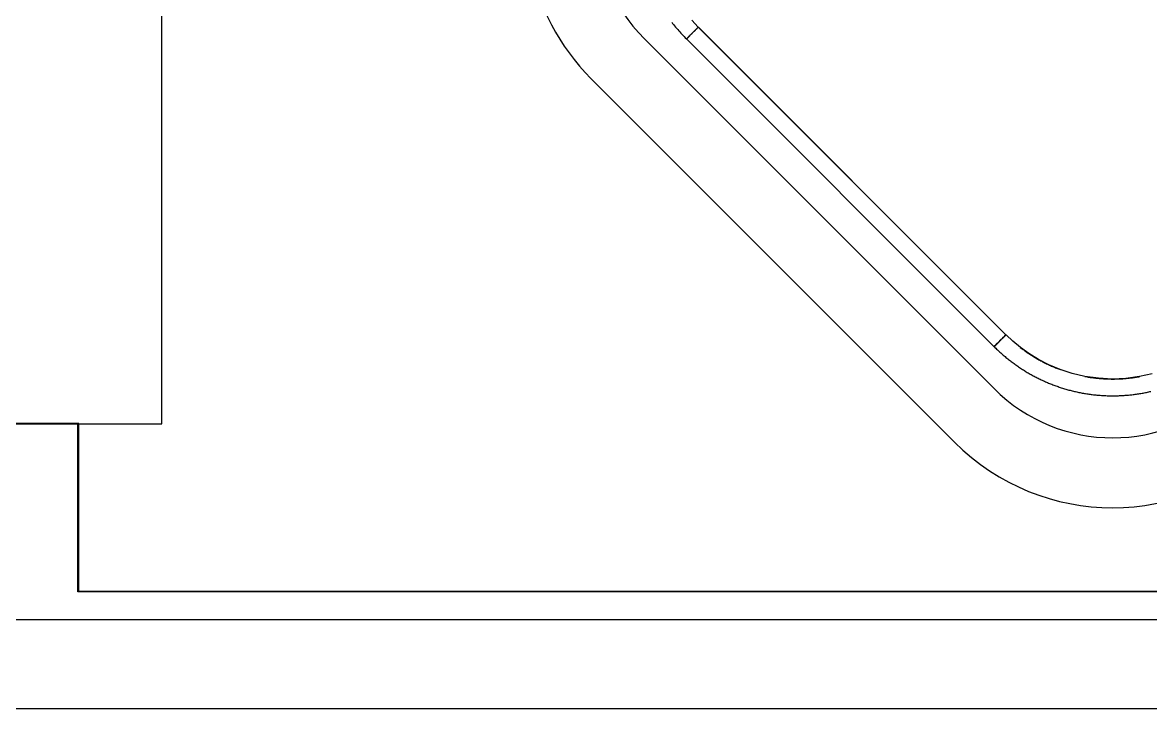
# Paper-space layout 'Sample Network Drawing - A1 Sheet' of a CAD drawing. Extents: x 49 to 806, y 22 to 564.
# Drawn here: x 388.603 to 390.62, y 233.215 to 234.441 of the extents above; entities that cross this region are included whole.
import ezdxf

# ---------------------------------------------------------------- set-up
doc = ezdxf.new("R2010")
doc.units = 0
doc.layers.add('N-EQPM-EXST', color=252, linetype='Continuous', lineweight=25)

psp = doc.layouts.new('Sample Network Drawing - A1 Sheet')

# ---------------------------------------------------------------- linework, layer by layer
at = {"layer": 'N-EQPM-EXST'}
for p, q in [((388.8522, 233.724, 2.6087), (388.8522, 235.724, 2.6087)), ((388.8522, 233.724, 2.6087), (388.8522, 235.724, 2.6087)), ((389.8113, 234.4331, 2.6087), (390.3613, 233.8831, 2.6087)), ((390.34, 233.7869, 2.6087), (389.715, 234.4119, 2.6087)), ((390.2693, 233.6912, 2.6087), (389.6193, 234.3412, 2.6087)), ((388.7022, 233.724, 2.6087), (388.1186, 233.724, 2.6087)), ((388.4522, 233.724, 2.6087), (388.8522, 233.724, 2.6087)), ((388.4522, 233.724, 2.6087), (388.8522, 233.724, 2.6087)), ((388.7022, 233.424, 2.6087), (388.7022, 233.724, 2.6087)), ((388.7022, 233.724, 2.6087), (388.7022, 233.724, 2.6087)), ((388.7022, 233.724, 2.6087), (388.7022, 233.424, 2.6087)), ((388.7022, 233.724, 2.6087), (388.8522, 233.724, 2.6087)), ((388.7022, 233.724, 2.6087), (388.7022, 233.424, 2.6087)), ((388.7022, 233.724, 2.6087), (388.8522, 233.724, 2.6087)), ((388.7022, 233.724, 2.6087), (388.7022, 233.724, 2.6087)), ((388.8522, 233.724, 2.6087), (388.8522, 233.724, 2.6087)), ((388.7022, 233.424, 2.6087), (388.7022, 233.424, 2.6087)), ((392.4022, 233.424, 2.6087), (388.7022, 233.424, 2.6087)), ((388.4522, 233.374, 2.6087), (392.6522, 233.374, 2.6087))]:
    psp.add_line(p, q, dxfattribs=at)
at = {"layer": 'N-EQPM-EXST', "elevation": 2.6087, "flags": 128}
for points in [[(386.7798, 233.2153), (394.4894, 233.2153), (394.4894, 233.2238), (394.4894, 233.2323), (394.4882, 233.2408), (394.4494, 233.4826), (394.4143, 233.7244), (392.8493, 233.7244), (392.7632, 234.4227), (392.7014, 235.1221), (392.6651, 235.8228), (392.6523, 236.5246), (392.6651, 237.2259), (392.7014, 237.9265), (392.7632, 238.626), (392.8493, 239.3242), (394.4143, 239.3242), (394.4494, 239.566), (394.4882, 239.8079), (394.4894, 239.8164), (394.4894, 239.8248), (394.4894, 239.8333), (386.7798, 239.8333)], [(392.3996, 235.7331), (392.3996, 235.6118), (392.3996, 235.49), (392.3996, 235.3682), (392.3996, 235.2464), (392.3996, 235.1251), (392.3996, 235.0033), (392.3996, 234.8815), (392.3996, 234.7603), (392.3996, 234.6384), (392.3996, 234.5172), (392.3996, 234.3954), (392.3996, 234.2742), (392.3996, 234.1523), (392.3996, 234.0311), (392.3996, 233.9099), (392.3996, 233.7887), (392.3996, 233.6669), (392.3996, 233.5456), (392.3996, 233.4244), (388.7036, 233.4244), (388.7036, 233.5747), (388.7036, 233.7244), (388.1211, 233.7244)], [(389.7637, 234.442), (389.7654, 234.4397), (389.7672, 234.4375), (389.769, 234.4352), (389.7708, 234.4331), (389.7726, 234.4308), (389.7745, 234.4287), (389.7764, 234.4265), (389.7782, 234.4244), (389.7802, 234.4223), (389.7821, 234.4202), (389.784, 234.4181), (389.786, 234.416), (389.788, 234.4139), (389.79, 234.4119), (389.79, 234.412), (389.7901, 234.412), (389.7901, 234.4121), (389.7902, 234.4122), (389.7903, 234.4123), (389.7905, 234.4124), (389.7906, 234.4125), (389.7908, 234.4127), (389.791, 234.4129), (389.7912, 234.4131), (389.7914, 234.4133), (389.7916, 234.4135), (389.7919, 234.4138), (389.7921, 234.4141), (389.7924, 234.4143), (389.7927, 234.4146), (389.7931, 234.415), (389.7934, 234.4153), (389.7937, 234.4157), (389.7941, 234.416), (389.7945, 234.4164), (389.7949, 234.4168), (389.7953, 234.4172), (389.7957, 234.4177), (389.7962, 234.4181), (389.7966, 234.4186), (389.7971, 234.4191), (389.7976, 234.4195), (389.7981, 234.42), (389.7986, 234.4205), (389.7991, 234.4211), (389.7997, 234.4216), (389.8002, 234.4221), (389.8008, 234.4227), (389.8013, 234.4233), (389.8019, 234.4238), (389.8025, 234.4244), (389.8031, 234.425), (389.8037, 234.4256), (389.8043, 234.4262), (389.8049, 234.4268), (389.8055, 234.4274), (389.8061, 234.428), (389.8067, 234.4287), (389.8074, 234.4293), (389.808, 234.4299), (389.8086, 234.4306), (389.8093, 234.4312), (389.8099, 234.4319), (389.8105, 234.4325), (389.8112, 234.4331), (389.7996, 234.4455)], [(390.3609, 233.8831), (389.8115, 234.4331)], [(389.7903, 234.4119), (390.3397, 233.8619)], [(390.6229, 233.8135), (390.5999, 233.8083), (390.5757, 233.8051), (390.5511, 233.804), (390.5265, 233.8053), (390.5025, 233.8086), (390.4796, 233.814), (390.4581, 233.821), (390.438, 233.8294), (390.4194, 233.839), (390.4025, 233.8495), (390.3872, 233.8604), (390.3736, 233.8717), (390.3615, 233.8831), (390.361, 233.8827), (390.3606, 233.8822), (390.3601, 233.8817), (390.3597, 233.8813), (390.3592, 233.8809), (390.3588, 233.8804), (390.3583, 233.88), (390.3579, 233.8795), (390.3574, 233.8791), (390.357, 233.8786), (390.3566, 233.8782), (390.3561, 233.8778), (390.3557, 233.8773), (390.3552, 233.8769), (390.3548, 233.8765), (390.3544, 233.876), (390.354, 233.8756), (390.3536, 233.8752), (390.3531, 233.8748), (390.3527, 233.8744), (390.3523, 233.874), (390.3519, 233.8736), (390.3515, 233.8732), (390.3511, 233.8728), (390.3507, 233.8724), (390.3503, 233.872), (390.35, 233.8716), (390.3496, 233.8712), (390.3492, 233.8709), (390.3489, 233.8705), (390.3485, 233.8701), (390.3481, 233.8698), (390.3478, 233.8694), (390.3475, 233.8691), (390.3471, 233.8688), (390.3468, 233.8684), (390.3465, 233.8681), (390.3462, 233.8678), (390.3458, 233.8675), (390.3456, 233.8672), (390.3453, 233.8669), (390.345, 233.8666), (390.3447, 233.8663), (390.3444, 233.866), (390.3442, 233.8658), (390.3439, 233.8655), (390.3436, 233.8653), (390.3434, 233.865), (390.3432, 233.8648), (390.343, 233.8646), (390.3427, 233.8644), (390.3425, 233.8642), (390.3423, 233.864), (390.3422, 233.8638), (390.342, 233.8636), (390.3418, 233.8634), (390.3416, 233.8633), (390.3415, 233.8631), (390.3413, 233.863), (390.3412, 233.8628), (390.3411, 233.8627), (390.341, 233.8626), (390.3408, 233.8625), (390.3407, 233.8624), (390.3407, 233.8623), (390.3406, 233.8622), (390.3405, 233.8621), (390.3404, 233.8621), (390.3404, 233.862), (390.3403, 233.862), (390.3403, 233.8619), (390.3403, 233.8619), (390.3403, 233.8619), (390.3417, 233.8605), (390.3432, 233.859), (390.3446, 233.8576), (390.3461, 233.8562), (390.3476, 233.8548), (390.3491, 233.8534), (390.3505, 233.8521), (390.352, 233.8507), (390.3536, 233.8494), (390.3551, 233.848), (390.3566, 233.8467), (390.3582, 233.8454), (390.3597, 233.8441), (390.3613, 233.8428), (390.3628, 233.8415), (390.3644, 233.8402), (390.366, 233.8389), (390.3676, 233.8377), (390.3692, 233.8364), (390.3708, 233.8352), (390.3724, 233.834), (390.3741, 233.8328), (390.3757, 233.8316), (390.3773, 233.8304), (390.379, 233.8292), (390.3807, 233.828), (390.3823, 233.8269), (390.384, 233.8257), (390.3857, 233.8246), (390.3874, 233.8235), (390.3891, 233.8223), (390.3908, 233.8212), (390.3925, 233.8202), (390.3942, 233.8191), (390.3959, 233.818), (390.3977, 233.817), (390.3994, 233.8159), (390.4012, 233.8149), (390.4029, 233.8139), (390.4047, 233.8129), (390.4064, 233.8119), (390.4082, 233.8109), (390.41, 233.8099), (390.4118, 233.809), (390.4136, 233.808), (390.4154, 233.8071), (390.4172, 233.8062), (390.419, 233.8053), (390.4208, 233.8044), (390.4227, 233.8035), (390.4245, 233.8026), (390.4263, 233.8018), (390.4282, 233.8009), (390.43, 233.8001), (390.4319, 233.7992), (390.4338, 233.7984), (390.4356, 233.7977), (390.4375, 233.7969), (390.4394, 233.7961), (390.4412, 233.7953), (390.4431, 233.7946), (390.445, 233.7939), (390.4469, 233.7931), (390.4488, 233.7924), (390.4507, 233.7917), (390.4526, 233.7911), (390.4546, 233.7904), (390.4565, 233.7897), (390.4584, 233.7891), (390.4603, 233.7885), (390.4623, 233.7878), (390.4642, 233.7872), (390.4661, 233.7866), (390.4681, 233.7861), (390.47, 233.7855), (390.472, 233.785), (390.474, 233.7844), (390.4759, 233.7839), (390.4779, 233.7834), (390.4798, 233.7829), (390.4818, 233.7824), (390.4838, 233.7819), (390.4858, 233.7815), (390.4878, 233.781), (390.4897, 233.7806), (390.4917, 233.7802), (390.4937, 233.7798), (390.4957, 233.7794), (390.4977, 233.779), (390.4997, 233.7787), (390.5017, 233.7783), (390.5037, 233.778), (390.5057, 233.7777), (390.5077, 233.7773), (390.5097, 233.7771), (390.5117, 233.7768), (390.5137, 233.7765), (390.5157, 233.7762), (390.5177, 233.776), (390.5198, 233.7758), (390.5218, 233.7756), (390.5238, 233.7754), (390.5258, 233.7752), (390.5279, 233.775), (390.5299, 233.7749), (390.5319, 233.7747), (390.5339, 233.7746), (390.5359, 233.7745), (390.538, 233.7744), (390.54, 233.7743), (390.542, 233.7742), (390.544, 233.7741), (390.5461, 233.7741), (390.5481, 233.774), (390.5501, 233.774), (390.5522, 233.774), (390.5542, 233.774), (390.5562, 233.774), (390.5583, 233.7741), (390.5603, 233.7741), (390.5623, 233.7742), (390.5643, 233.7743), (390.5664, 233.7744), (390.5684, 233.7745), (390.5704, 233.7746), (390.5724, 233.7747), (390.5745, 233.7749), (390.5765, 233.775), (390.5785, 233.7752), (390.5805, 233.7754), (390.5826, 233.7756), (390.5846, 233.7758), (390.5866, 233.776), (390.5886, 233.7762), (390.5906, 233.7765), (390.5926, 233.7768), (390.5946, 233.7771), (390.5966, 233.7773), (390.5986, 233.7777), (390.6006, 233.778), (390.6026, 233.7783), (390.6047, 233.7787), (390.6066, 233.779), (390.6086, 233.7794), (390.6106, 233.7798), (390.6126, 233.7802), (390.6146, 233.7806), (390.6166, 233.781), (390.6186, 233.7815), (390.6206, 233.7819)], [(390.387, 233.8605), (390.3886, 233.8594), (390.3901, 233.8582), (390.3916, 233.8571), (390.3931, 233.856), (390.3946, 233.8549), (390.3962, 233.8538), (390.3977, 233.8527), (390.3993, 233.8516), (390.4008, 233.8505), (390.4024, 233.8495), (390.404, 233.8484), (390.4056, 233.8474), (390.4072, 233.8464), (390.4088, 233.8453), (390.4104, 233.8443), (390.412, 233.8434), (390.4136, 233.8424), (390.4152, 233.8414), (390.4169, 233.8404), (390.4185, 233.8395), (390.4202, 233.8386), (390.4218, 233.8377), (390.4235, 233.8368), (390.4252, 233.8358), (390.4269, 233.8349), (390.4286, 233.834), (390.4303, 233.8332), (390.432, 233.8323), (390.4338, 233.8314), (390.4355, 233.8306), (390.4373, 233.8298), (390.439, 233.8289), (390.4408, 233.8281), (390.4425, 233.8273), (390.4443, 233.8266), (390.4461, 233.8258), (390.4479, 233.825), (390.4497, 233.8243), (390.4514, 233.8236), (390.4533, 233.8228), (390.455, 233.8221), (390.4568, 233.8214), (390.4587, 233.8208)], [(390.5025, 233.8086), (390.5044, 233.8083), (390.5063, 233.808), (390.5083, 233.8076), (390.5102, 233.8073), (390.5121, 233.807), (390.5141, 233.8067), (390.516, 233.8065), (390.518, 233.8062), (390.5199, 233.806), (390.5219, 233.8057), (390.5238, 233.8055), (390.5258, 233.8053), (390.5277, 233.8051), (390.5297, 233.805), (390.5316, 233.8048), (390.5336, 233.8047), (390.5356, 233.8045), (390.5375, 233.8044), (390.5395, 233.8043), (390.5414, 233.8042), (390.5434, 233.8042), (390.5454, 233.8041), (390.5473, 233.8041), (390.5493, 233.804), (390.5512, 233.804), (390.5531, 233.804), (390.5551, 233.804), (390.557, 233.8041), (390.5589, 233.8041), (390.5608, 233.8042), (390.5627, 233.8042), (390.5646, 233.8043), (390.5665, 233.8044), (390.5684, 233.8045), (390.5703, 233.8046), (390.5722, 233.8048), (390.5741, 233.8049), (390.576, 233.8051), (390.5778, 233.8053), (390.5797, 233.8054), (390.5816, 233.8056), (390.5835, 233.8059), (390.5854, 233.8061), (390.5873, 233.8063), (390.5892, 233.8066), (390.5911, 233.8069), (390.593, 233.8071), (390.5948, 233.8074), (390.5967, 233.8077), (390.5986, 233.8081), (390.6005, 233.8084)]]:
    psp.add_lwpolyline(points, dxfattribs=at)
psp.add_lwpolyline([(390.3609, 233.8831), (389.8115, 234.4331), (389.8108, 234.4324), (389.8101, 234.4316), (389.8093, 234.4309), (389.8086, 234.4302), (389.8079, 234.4294), (389.8071, 234.4287), (389.8064, 234.428), (389.8057, 234.4272), (389.805, 234.4266), (389.8042, 234.4258), (389.8036, 234.4251), (389.8029, 234.4245), (389.8022, 234.4238), (389.8016, 234.4232), (389.8009, 234.4225), (389.8003, 234.4219), (389.7997, 234.4212), (389.7991, 234.4206), (389.7985, 234.4201), (389.7979, 234.4195), (389.7973, 234.4189), (389.7968, 234.4183), (389.7963, 234.4178), (389.7958, 234.4174), (389.7953, 234.4169), (389.7948, 234.4164), (389.7944, 234.4159), (389.7939, 234.4155), (389.7935, 234.4151), (389.7932, 234.4147), (389.7928, 234.4144), (389.7925, 234.4141), (389.7922, 234.4137), (389.7918, 234.4134), (389.7916, 234.4132), (389.7914, 234.413), (389.7912, 234.4127), (389.791, 234.4125), (389.7908, 234.4124), (389.7906, 234.4122), (389.7905, 234.4121), (389.7904, 234.412), (389.7904, 234.412), (389.7903, 234.4119), (390.3397, 233.8619), (390.3398, 233.862), (390.3398, 233.862), (390.3399, 233.8621), (390.34, 233.8622), (390.3402, 233.8624), (390.3404, 233.8626), (390.3406, 233.8628), (390.3408, 233.863), (390.341, 233.8632), (390.3412, 233.8635), (390.3416, 233.8638), (390.3419, 233.8641), (390.3422, 233.8644), (390.3426, 233.8648), (390.343, 233.8651), (390.3433, 233.8655), (390.3438, 233.866), (390.3442, 233.8664), (390.3447, 233.8669), (390.3452, 233.8674), (390.3457, 233.8679), (390.3462, 233.8684), (390.3467, 233.8689), (390.3473, 233.8695), (390.3479, 233.8701), (390.3485, 233.8707), (390.3491, 233.8713), (390.3497, 233.8719), (390.3504, 233.8726), (390.351, 233.8732), (390.3516, 233.8739), (390.3523, 233.8745), (390.353, 233.8752), (390.3537, 233.8759), (390.3544, 233.8766), (390.3551, 233.8773), (390.3558, 233.878), (390.3565, 233.8787), (390.3573, 233.8795), (390.358, 233.8802), (390.3587, 233.8809), (390.3595, 233.8817), (390.3602, 233.8824)], close=True, dxfattribs=at)
at = {"layer": 'N-EQPM-EXST'}
for centre, radius, start, end in [((389.9272, 234.624, 2.6087), 0.3, 135, 225), ((389.9022, 234.624, 2.6087), 0.4, 157.3316, 225), ((390.5522, 233.999, 2.6087), 0.3, 225, 315), ((390.5522, 233.974, 2.6087), 0.4, 225, 315)]:
    psp.add_arc(centre, radius, start, end, dxfattribs=at)

doc.saveas('drawing.dxf')
